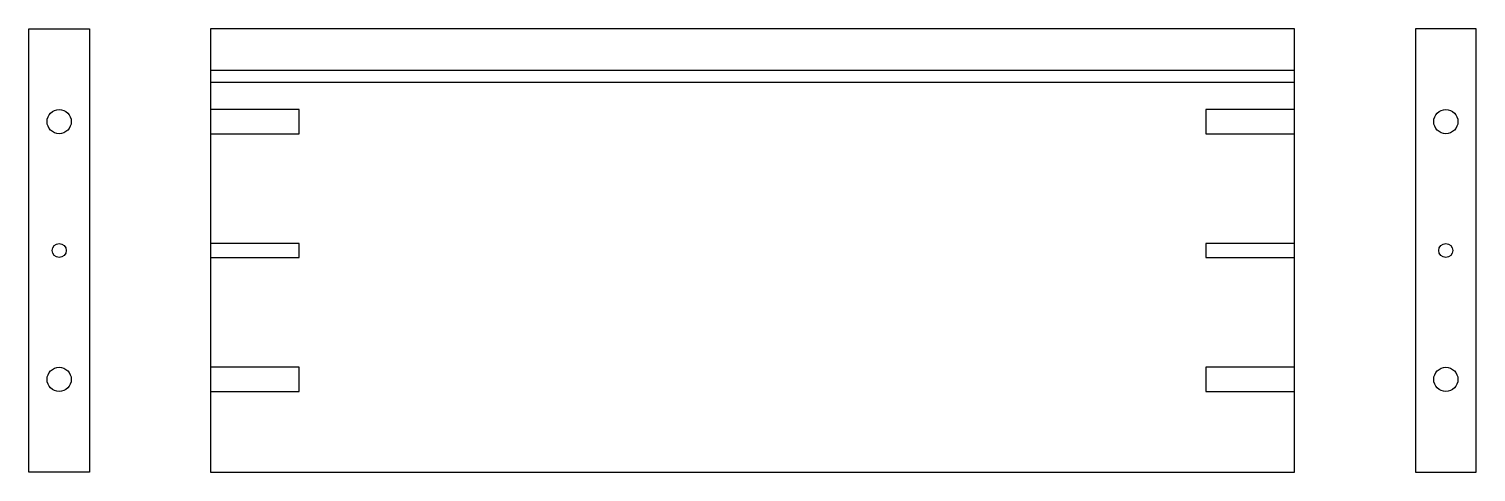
# Model space of a CAD drawing. Extents: x -45 to 314, y 0 to 110.
import ezdxf

# ---------------------------------------------------------------- set-up
doc = ezdxf.new("R2010")
doc.units = 0
doc.header["$MEASUREMENT"] = 0
for name, color, linetype in [('FACE1', 7, 'Continuous'), ('FACE3', 7, 'Continuous'), ('LAMA7K50', 7, 'Continuous'), ('LATOA', 7, 'Continuous'), ('LATOC', 7, 'Continuous'), ('PANEL15K00', 7, 'Continuous')]:
    doc.layers.add(name, color=color, linetype=linetype)

msp = doc.modelspace()

# ---------------------------------------------------------------- linework, layer by layer
at = {"layer": 'FACE1', "color": 0}
msp.add_lwpolyline([(-30, 0), (-45, 0), (-45, 110), (-30, 110)], close=True, dxfattribs=at)
for centre, radius in [((-37.5, 87), 3), ((-37.5, 55), 1.75), ((-37.5, 23), 3)]:
    msp.add_circle(centre, radius, dxfattribs=at)
at = {"layer": 'FACE3', "color": 0}
msp.add_lwpolyline([(299, 0), (314, 0), (314, 110), (299, 110)], close=True, dxfattribs=at)
for centre, radius in [((306.5, 87), 3), ((306.5, 55), 1.75), ((306.5, 23), 3)]:
    msp.add_circle(centre, radius, dxfattribs=at)
at = {"layer": 'LAMA7K50', "color": 0}
for p, q in [((0, 99.75), (269, 99.75)), ((0, 96.75), (269, 96.75))]:
    msp.add_line(p, q, dxfattribs=at)
at = {"layer": 'LATOA', "color": 0}
for points in [[(0, 84), (22, 84), (22, 90), (0, 90)], [(0, 53.25), (22, 53.25), (22, 56.75), (0, 56.75)], [(0, 20), (22, 20), (22, 26), (0, 26)]]:
    msp.add_lwpolyline(points, close=True, dxfattribs=at)
at = {"layer": 'LATOC', "color": 0}
for points in [[(269, 90), (247, 90), (247, 84), (269, 84)], [(269, 56.75), (247, 56.75), (247, 53.25), (269, 53.25)], [(269, 26), (247, 26), (247, 20), (269, 20)]]:
    msp.add_lwpolyline(points, close=True, dxfattribs=at)
at = {"layer": 'PANEL15K00', "color": 0}
msp.add_lwpolyline([(0, 0), (269, 0), (269, 110), (0, 110)], close=True, dxfattribs=at)

doc.saveas('drawing.dxf')
